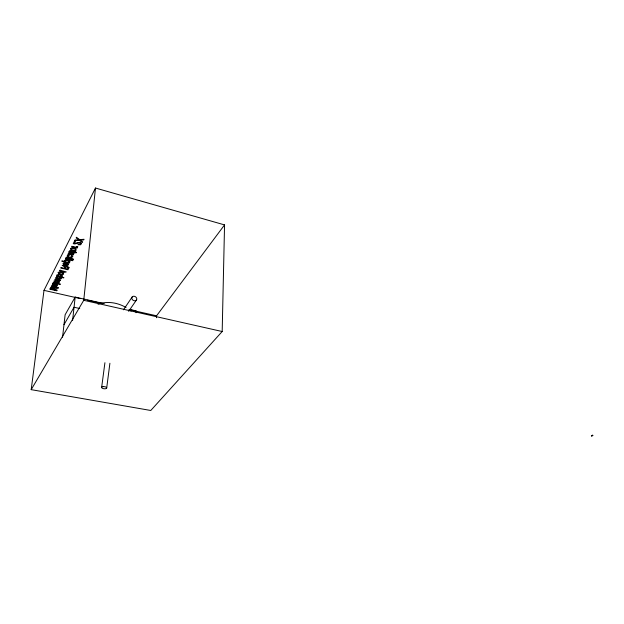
<?xml version="1.0" encoding="UTF-8"?>
<svg xmlns="http://www.w3.org/2000/svg" width="624" height="624" viewBox="0 0 624 624"><rect width="100%" height="100%" fill="white"/><g stroke="black" fill="none" stroke-linecap="round" stroke-linejoin="round"><path stroke-width="0.94" d="M222.183 331.516L224.554 224.905L95.48 188.035L43.992 290.363L31.2 389.649L150.782 410.483L222.183 331.516L83.741 300.3L31.2 389.649M156.437 317.733L156.554 315.806L224.554 224.905M136.032 312.686L136.165 310.877L129.597 309.395M83.741 300.3L95.48 188.035M72.579 320.596L75.169 297.086L104.255 303.662M62.548 337.241L65.122 314.753L75.169 297.086M106.704 387.941L109.902 363.246M101.642 387.449L104.918 362.731M63.983 324.683L74.045 307.242L79.724 308.498M123.49 309.808L132.21 296.907M128.661 311.329L136.375 300.121A2.636 2.129 32 0 0 134.449 296.306A2.636 2.129 32 0 0 132.046 299.122A2.636 2.129 32 0 0 136.375 300.121M591.419 435.63L592.761 435.31L591.934 435.965L591.419 435.63L591.934 435.965M591.458 435.864L592.761 435.31M592.8 435.552L592.277 435.217M43.992 290.363L79.934 298.49M87.5 300.199L102.64 303.615M131.009 310.034L156.554 315.806M98.062 304.216A31.067 25.81 29.9 0 1 126.056 307.515M128.996 309.442A31.067 25.81 29.9 0 1 131.087 311.072M81.416 243.571L80.683 244.764L78.008 244.764L78.257 244.288L80.051 244.327L80.348 243.337C78.055 241.675 75.715 244.936 73.219 243.656L74.545 241.059L75.426 241.285L74.365 243.352L79.747 242.369A2.317 1.232 8.7 0 1 80.831 242.837L81.416 243.571M52.658 283.483L53.266 284.045C47.908 288.038 60.77 283.358 55.583 285.847L55.388 286.229L56.862 286.244L57.595 284.903L52.658 283.483M72.751 256.526C72.205 259.03 65.208 257.299 67.493 255.083A1.934 0.998 8.7 0 1 68.562 254.888L69.568 254.982L67.642 255.965A1.162 0.601 8.7 0 0 67.977 256.456C68.812 257.595 73.546 257.338 71.011 255.84L71.721 255.567L72.751 256.526M68.858 251.893L69.482 252.525C63.703 256.994 77.431 251.745 71.869 254.545L71.651 254.974L73.211 254.99L74.022 253.5L69.787 251.768L68.858 251.893M52.744 284.801C54.662 287.157 56.105 282.61 52.744 284.801M60.349 270.239L66.284 271.939L64.405 272.368L63.866 271.853C62.626 272.61 57.65 269.857 60.349 270.239M70.504 250.497L74.35 251.768L75.325 251.511L75.098 251.948L76.612 252.33L76.362 252.79L74.662 252.782L73.913 252.603L74.108 252.229C72.688 253.071 67.766 250.037 70.504 250.497M68.905 253.367L70.192 254.101L71.51 253.055L70.005 252.782L68.905 253.367M60.707 277.641L59.459 278.187L55.903 277.399L55.692 277.82L60.91 279.045L61.121 278.647L60.216 278.437L61.636 277.852L60.707 277.641M56.893 275.114L57.353 276.042L56.488 276.276L63.679 277.961L63.898 277.555L61.3 276.947L62.533 276.151A2.051 1.022 8.3 0 0 62.182 275.465L59.171 274.505L56.893 275.114M76.939 246.542L75.605 247.151L71.877 246.269L71.635 246.737L77.103 248.11L77.337 247.666L76.393 247.432L77.914 246.784L76.939 246.542M57.658 275.317C61.121 279.482 64.046 273.546 57.658 275.317M69.272 261.542C64.108 264.241 64.155 257.494 69.272 261.542M64.366 260.52L64.756 261.472L62.01 260.809L61.784 261.253L69.248 263.063L69.475 262.634L68.765 262.462L69.833 262.119L69.974 261.167A2.34 1.201 8.5 0 0 69.03 260.481L65.723 259.873L64.366 260.52M60.255 280.41C58.726 283.663 51.067 278.725 57.041 278.764L55.528 279.458L55.474 280.09L56.815 280.706L57.751 278.889L59.717 279.575L60.255 280.41M68.601 264.475C67.01 267.914 59.147 262.673 65.325 262.727L63.749 263.461L63.687 264.131L65.052 264.787L66.05 262.86L68.055 263.593L68.601 264.475M63.102 273.437L62.907 273.819A1.248 0.624 8.3 0 1 62.127 274.069C55.84 273.858 60.637 270.379 63.102 273.437M75.566 249.569L75.356 249.99A1.303 0.686 8.7 0 1 74.537 250.255C67.977 250.021 73.07 246.238 75.566 249.569M59.467 280.34L57.509 280.855L58.227 279.482L59.467 280.34M67.79 264.397L65.777 264.943L66.526 263.492L67.79 264.397M58.18 272.548C58.133 274.451 61.152 274.529 62.579 274.505A2.254 1.131 8.4 0 0 63.632 274.069C64.42 271.768 59.389 271.027 58.18 272.548M70.457 248.594C70.325 250.606 73.499 250.778 74.997 250.723A2.348 1.232 8.7 0 0 76.105 250.255C77.041 247.806 71.713 246.917 70.457 248.594M68.086 267.665L67.392 269.069L64.919 268.476L66.05 266.893L68.086 267.665M68.983 267.727L67.985 269.747L60.723 268.008L60.973 267.524L64.093 268.273C67.127 266.074 60.029 265.496 62.774 265.356C64.849 266.713 67.15 265.762 68.96 267.384L68.983 267.727M50.068 288.787L49.85 289.208L56.878 290.807L57.213 290.176L51.753 287.875L58.196 288.296L58.531 287.664L51.472 286.049L51.254 286.471L57.213 287.828L50.77 287.407L50.544 287.851L55.996 290.144L50.068 288.787M53.321 282.438L53.118 282.836L60.216 284.474L60.427 284.076L56.308 283.124L59.062 282.578L59.335 282.056L56.901 282.547L54.163 280.792L53.89 281.323L56.121 282.695L53.321 282.438M65.629 258.453L65.395 258.898L72.758 260.699L72.992 260.255L65.629 258.453M66.206 257.322L65.972 257.774L71.331 259.093L71.565 258.64L66.206 257.322M75.052 240.068L74.732 240.708L79.334 240.302L82.337 242.549L82.68 241.894L80.309 240.162L83.725 239.912L84.061 239.281L79.677 239.647L76.495 237.26L76.151 237.923L78.733 239.788L75.052 240.068M72.563 258.882L72.322 259.334L73.343 259.584L73.585 259.132L72.563 258.882M102.929 386.654L102.398 386.771A2.543 1.061 6.5 0 0 102.149 388.144A2.543 1.061 6.5 0 0 105.417 388.736L105.94 388.619A2.543 1.061 6.5 0 0 106.197 387.247A2.543 1.061 6.5 0 0 102.929 386.654"/></g></svg>
